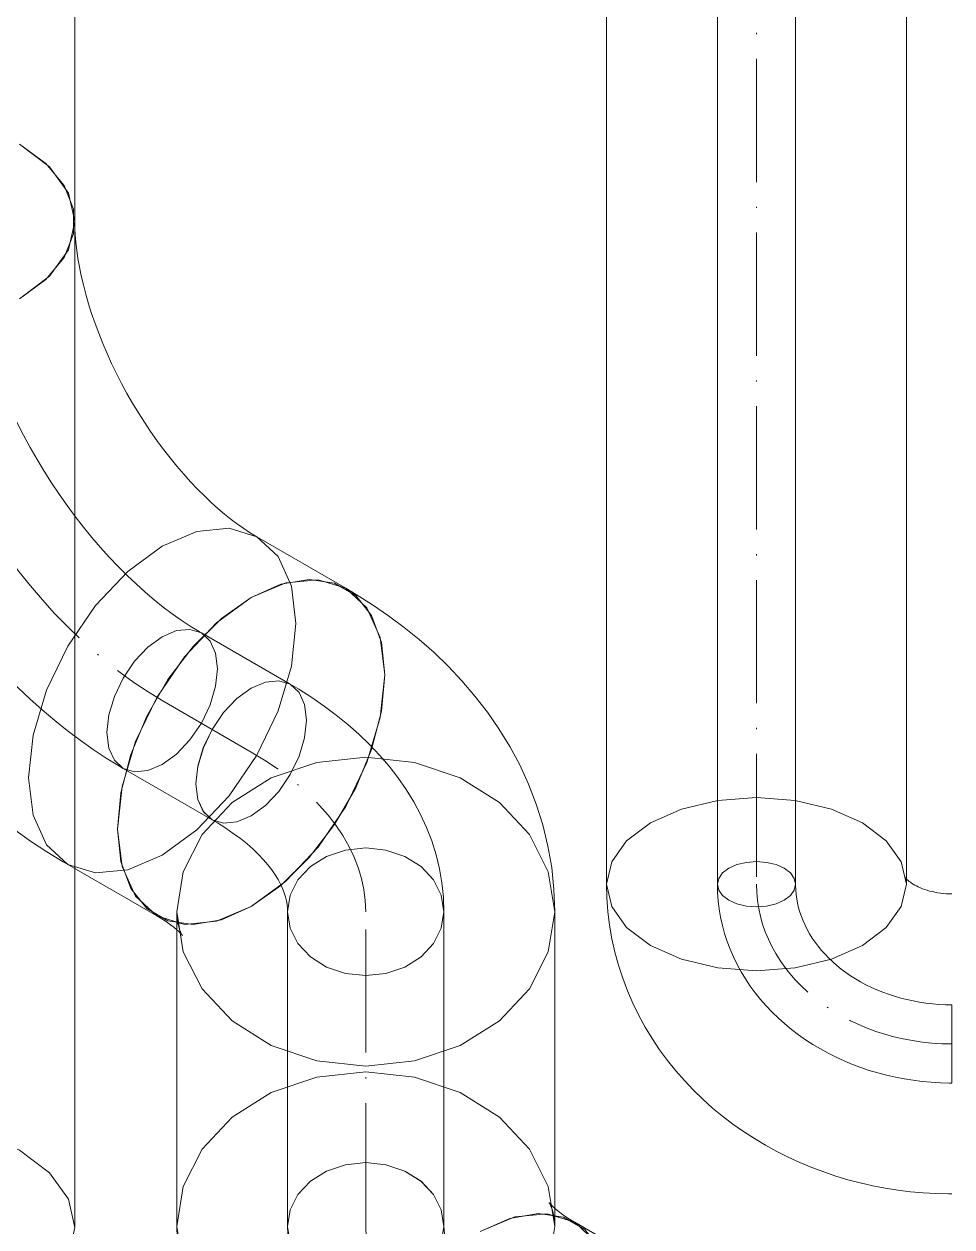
# Model space of a CAD drawing. Header units: millimetres. Extents: x -88595 to 880822, y -1054509 to -148035.
# Drawn here: x 424730.8 to 424806.2, y -355417.7 to -355320.1 of the extents above; entities that cross this region are included whole.
import ezdxf

# ---------------------------------------------------------------- set-up
doc = ezdxf.new("R2010")
doc.units = ezdxf.units.MM
doc.linetypes.add('$12$ADSK_Осевая', pattern=[14, 10, -2, 0, -2])
doc.linetypes.add('$13$ADSK_Осевая', pattern=[14, 10, -2, 0, -2])
for name, color, linetype, lineweight in [('Изоляция', 7, 'Continuous', 18), ('Трубопровод', 7, 'Continuous', 18), ('Трубопроводы', 7, 'Continuous', 18)]:
    doc.layers.add(name, color=color, linetype=linetype, lineweight=lineweight)

# ---------------------------------------------------------------- blocks, each defined once
blk = doc.blocks.new('$0$ADSK_МедьПайка_Отвод-гнутая труба - Отвод _гнутая труба_-V143-В_ОВ3_1')
at = {"layer": 'Трубопроводы', "color": 134, "true_color": 0x00a6a6}
for points in [[(-18387.451, 7377.864, 0), (-18386.442, 7378.623, 0), (-18385.808, 7379.507, 0), (-18385.591, 7380.456, 0), (-18385.808, 7381.405, 0), (-18386.442, 7382.289, 0), (-18387.451, 7383.049, 0), (-18388.766, 7383.631, 0), (-18390.298, 7383.997, 0), (-18391.941, 7384.122, 0), (-18393.585, 7383.997, 0), (-18395.116, 7383.631, 0), (-18396.432, 7383.049, 0)], [(-18396.432, 7383.049, 0), (-18397.441, 7382.289, 0), (-18398.075, 7381.405, 0), (-18398.291, 7380.456, 0), (-18398.075, 7379.507, 0), (-18397.441, 7378.623, 0), (-18396.432, 7377.864, 0), (-18395.116, 7377.281, 0), (-18393.585, 7376.915, 0), (-18391.941, 7376.79, 0), (-18390.298, 7376.915, 0), (-18388.766, 7377.281, 0), (-18387.451, 7377.864, 0)], [(-18398.291, 7380.456, 0), (-18398.27, 7379.193, 0), (-18398.206, 7377.92, 0), (-18398.099, 7376.637, 0), (-18397.952, 7375.346, 0), (-18397.765, 7374.048, 0), (-18397.538, 7372.744, 0), (-18397.272, 7371.436, 0), (-18396.968, 7370.125, 0), (-18396.626, 7368.813, 0), (-18396.248, 7367.501, 0), (-18395.833, 7366.19, 0), (-18395.383, 7364.881, 0), (-18394.899, 7363.578, 0), (-18394.381, 7362.28, 0), (-18393.829, 7360.99, 0), (-18393.246, 7359.709, 0), (-18392.63, 7358.439, 0), (-18391.985, 7357.18, 0), (-18391.309, 7355.936, 0), (-18390.605, 7354.707, 0), (-18389.872, 7353.495, 0), (-18389.113, 7352.301, 0), (-18388.327, 7351.128, 0), (-18387.516, 7349.976, 0), (-18386.681, 7348.847, 0), (-18385.822, 7347.742, 0), (-18384.941, 7346.664, 0), (-18384.039, 7345.612, 0), (-18383.116, 7344.59, 0), (-18382.174, 7343.598, 0), (-18381.213, 7342.637, 0), (-18380.234, 7341.709, 0), (-18379.239, 7340.815, 0), (-18378.228, 7339.957, 0), (-18377.201, 7339.135, 0), (-18376.16, 7338.352, 0), (-18375.106, 7337.608, 0), (-18374.039, 7336.904, 0), (-18372.959, 7336.242, 0), (-18372.666, 7336.071, 0)], [(-18385.591, 7380.456, 0), (-18385.577, 7379.625, 0), (-18385.534, 7378.766, 0), (-18385.461, 7377.882, 0), (-18385.357, 7376.975, 0), (-18385.223, 7376.047, 0), (-18385.058, 7375.101, 0), (-18384.862, 7374.138, 0), (-18384.636, 7373.161, 0), (-18384.379, 7372.173, 0), (-18384.091, 7371.175, 0), (-18383.773, 7370.17, 0), (-18383.425, 7369.159, 0), (-18383.049, 7368.146, 0), (-18382.644, 7367.132, 0), (-18382.211, 7366.119, 0), (-18381.751, 7365.11, 0), (-18381.265, 7364.106, 0), (-18380.754, 7363.11, 0), (-18380.219, 7362.124, 0), (-18379.66, 7361.15, 0), (-18379.079, 7360.189, 0), (-18378.478, 7359.244, 0), (-18377.857, 7358.316, 0), (-18377.217, 7357.407, 0), (-18376.561, 7356.52, 0), (-18375.889, 7355.656, 0), (-18375.204, 7354.816, 0), (-18374.505, 7354.003, 0), (-18373.796, 7353.217, 0), (-18373.078, 7352.461, 0), (-18372.352, 7351.735, 0), (-18371.621, 7351.042, 0), (-18370.886, 7350.382, 0), (-18370.149, 7349.756, 0), (-18369.412, 7349.166, 0), (-18368.677, 7348.613, 0), (-18367.947, 7348.097, 0), (-18367.223, 7347.62, 0), (-18366.507, 7347.181, 0), (-18366.316, 7347.07, 0)], [(-18369.491, 7336.386, 0), (-18368.329, 7337.233, 0), (-18367.246, 7338.377, 0), (-18366.316, 7339.737, 0), (-18365.602, 7341.223, 0), (-18365.154, 7342.733, 0), (-18365.001, 7344.163, 0), (-18365.154, 7345.416, 0), (-18365.602, 7346.408, 0), (-18366.316, 7347.07, 0), (-18367.246, 7347.357, 0), (-18368.329, 7347.25, 0), (-18369.491, 7346.755, 0)], [(-18369.491, 7346.755, 0), (-18370.653, 7345.908, 0), (-18371.736, 7344.764, 0), (-18372.666, 7343.404, 0), (-18373.379, 7341.918, 0), (-18373.828, 7340.408, 0), (-18373.981, 7338.978, 0), (-18373.828, 7337.725, 0), (-18373.379, 7336.733, 0), (-18372.666, 7336.071, 0), (-18371.736, 7335.784, 0), (-18370.653, 7335.891, 0), (-18369.491, 7336.386, 0)]]:
    blk.add_polyline3d(points, dxfattribs=at)
blk = doc.blocks.new('$0$ADSK_МедьПайка_Отвод-гнутая труба - Отвод _гнутая труба_-V163-В_ОВ3_1')
at = {"layer": 'Трубопроводы', "color": 190, "true_color": 0x8000ff}
for points in [[(-7990.439, -1086.142, 0), (-7990.547, -1085.667, 0), (-7990.864, -1085.225, 0), (-7991.369, -1084.846, 0), (-7992.027, -1084.554, 0), (-7992.792, -1084.371, 0), (-7993.614, -1084.309, 0), (-7994.436, -1084.371, 0), (-7995.202, -1084.554, 0), (-7995.859, -1084.846, 0), (-7996.364, -1085.225, 0), (-7996.681, -1085.667, 0), (-7996.789, -1086.142, 0)], [(-7996.789, -1086.142, 0), (-7996.773, -1086.816, 0), (-7996.723, -1087.488, 0), (-7996.641, -1088.157, 0), (-7996.526, -1088.822, 0), (-7996.379, -1089.482, 0), (-7996.2, -1090.134, 0), (-7995.991, -1090.779, 0), (-7995.75, -1091.413, 0), (-7995.48, -1092.037, 0), (-7995.18, -1092.649, 0), (-7994.853, -1093.249, 0), (-7994.497, -1093.834, 0), (-7994.115, -1094.405, 0), (-7993.708, -1094.961, 0), (-7993.275, -1095.5, 0), (-7992.818, -1096.022, 0), (-7992.339, -1096.526, 0), (-7991.837, -1097.013, 0), (-7991.315, -1097.48, 0), (-7990.772, -1097.928, 0), (-7990.21, -1098.356, 0), (-7989.63, -1098.764, 0), (-7989.033, -1099.151, 0), (-7988.419, -1099.516, 0), (-7987.791, -1099.861, 0), (-7987.148, -1100.183, 0), (-7986.491, -1100.484, 0), (-7985.823, -1100.762, 0), (-7985.143, -1101.017, 0), (-7984.452, -1101.249, 0), (-7983.752, -1101.458, 0), (-7983.044, -1101.644, 0), (-7982.329, -1101.806, 0), (-7981.607, -1101.944, 0), (-7980.88, -1102.059, 0), (-7980.149, -1102.15, 0), (-7979.414, -1102.217, 0), (-7978.677, -1102.259, 0), (-7977.938, -1102.278, 0), (-7977.739, -1102.279, 0)], [(-7996.789, -1086.142, 0), (-7996.681, -1086.616, 0), (-7996.364, -1087.058, 0), (-7995.859, -1087.438, 0), (-7995.202, -1087.729, 0), (-7994.436, -1087.912, 0), (-7993.614, -1087.975, 0), (-7992.792, -1087.912, 0), (-7992.027, -1087.729, 0), (-7991.369, -1087.438, 0), (-7990.864, -1087.058, 0), (-7990.547, -1086.616, 0), (-7990.439, -1086.142, 0)], [(-7977.739, -1095.929, 0), (-7978.27, -1095.92, 0), (-7978.8, -1095.894, 0), (-7979.328, -1095.851, 0), (-7979.854, -1095.79, 0), (-7980.375, -1095.713, 0), (-7980.891, -1095.619, 0), (-7981.401, -1095.508, 0), (-7981.904, -1095.381, 0), (-7982.399, -1095.238, 0), (-7982.885, -1095.079, 0), (-7983.362, -1094.905, 0), (-7983.828, -1094.717, 0), (-7984.282, -1094.514, 0), (-7984.725, -1094.298, 0), (-7985.154, -1094.068, 0), (-7985.57, -1093.825, 0), (-7985.972, -1093.571, 0), (-7986.358, -1093.305, 0), (-7986.729, -1093.029, 0), (-7987.084, -1092.742, 0), (-7987.422, -1092.446, 0), (-7987.743, -1092.142, 0), (-7988.047, -1091.829, 0), (-7988.334, -1091.509, 0), (-7988.602, -1091.182, 0), (-7988.852, -1090.85, 0), (-7989.084, -1090.512, 0), (-7989.297, -1090.17, 0), (-7989.492, -1089.824, 0), (-7989.669, -1089.474, 0), (-7989.827, -1089.121, 0), (-7989.967, -1088.765, 0), (-7990.088, -1088.408, 0), (-7990.191, -1088.049, 0), (-7990.277, -1087.689, 0), (-7990.344, -1087.327, 0), (-7990.393, -1086.965, 0), (-7990.425, -1086.603, 0), (-7990.438, -1086.24, 0), (-7990.439, -1086.142, 0)], [(-7977.739, -1101.696, 0), (-7977.739, -1101.133, 0), (-7977.739, -1100.432, 0), (-7977.739, -1099.641, 0), (-7977.739, -1098.812, 0), (-7977.739, -1098.004, 0), (-7977.739, -1097.271, 0), (-7977.739, -1096.662, 0), (-7977.739, -1096.22, 0), (-7977.739, -1095.974, 0), (-7977.739, -1095.942, 0), (-7977.739, -1096.125, 0), (-7977.739, -1096.511, 0)], [(-7977.739, -1096.511, 0), (-7977.739, -1097.074, 0), (-7977.739, -1097.775, 0), (-7977.739, -1098.567, 0), (-7977.739, -1099.395, 0), (-7977.739, -1100.203, 0), (-7977.739, -1100.937, 0), (-7977.739, -1101.545, 0), (-7977.739, -1101.987, 0), (-7977.739, -1102.233, 0), (-7977.739, -1102.265, 0), (-7977.739, -1102.082, 0), (-7977.739, -1101.696, 0)]]:
    blk.add_polyline3d(points, dxfattribs=at)
blk = doc.blocks.new('$0$ADSK_МедьПайка_Отвод-гнутая труба - Отвод _гнутая труба_-V167-В_ОВ3_1')
at = {"layer": 'Трубопроводы', "color": 134, "true_color": 0x00a6a6}
for points in [[(-8031.701, -1113.913, 0), (-8031.484, -1112.571, 0), (-8030.85, -1111.321, 0), (-8029.841, -1110.247, 0), (-8028.526, -1109.423, 0), (-8026.994, -1108.905, 0), (-8025.351, -1108.729, 0), (-8023.707, -1108.905, 0), (-8022.176, -1109.423, 0), (-8020.861, -1110.247, 0), (-8019.852, -1111.321, 0), (-8019.217, -1112.571, 0), (-8019.001, -1113.913, 0)], [(-8031.701, -1113.913, 0), (-8031.66, -1115.086, 0), (-8031.539, -1116.252, 0), (-8031.338, -1117.406, 0), (-8031.061, -1118.543, 0), (-8030.709, -1119.659, 0), (-8030.287, -1120.749, 0), (-8029.798, -1121.81, 0), (-8029.246, -1122.841, 0), (-8028.635, -1123.839, 0), (-8027.968, -1124.804, 0), (-8027.248, -1125.734, 0), (-8026.479, -1126.631, 0), (-8025.663, -1127.493, 0), (-8024.803, -1128.322, 0), (-8023.901, -1129.117, 0), (-8022.959, -1129.879, 0), (-8021.978, -1130.608, 0), (-8020.962, -1131.304, 0), (-8019.911, -1131.969, 0), (-8019.226, -1132.375, 0)], [(-8019.001, -1113.913, 0), (-8019.217, -1115.255, 0), (-8019.852, -1116.506, 0), (-8020.861, -1117.58, 0), (-8022.176, -1118.404, 0), (-8023.707, -1118.921, 0), (-8025.351, -1119.098, 0), (-8026.994, -1118.921, 0), (-8028.526, -1118.404, 0), (-8029.841, -1117.58, 0), (-8030.85, -1116.506, 0), (-8031.484, -1115.255, 0), (-8031.701, -1113.913, 0)], [(-8019.001, -1113.913, 0), (-8018.991, -1114.207, 0), (-8018.96, -1114.505, 0), (-8018.907, -1114.81, 0), (-8018.83, -1115.124, 0), (-8018.726, -1115.452, 0), (-8018.594, -1115.793, 0), (-8018.43, -1116.148, 0), (-8018.232, -1116.519, 0), (-8017.996, -1116.903, 0), (-8017.721, -1117.3, 0), (-8017.405, -1117.708, 0), (-8017.047, -1118.126, 0), (-8016.645, -1118.55, 0), (-8016.2, -1118.979, 0), (-8015.71, -1119.411, 0), (-8015.176, -1119.842, 0), (-8014.599, -1120.272, 0), (-8013.979, -1120.697, 0), (-8013.318, -1121.115, 0), (-8012.876, -1121.376, 0)], [(-8011.561, -1124.283, 0), (-8011.714, -1123.029, 0), (-8012.163, -1122.038, 0), (-8012.876, -1121.376, 0), (-8013.806, -1121.089, 0), (-8014.889, -1121.196, 0), (-8016.051, -1121.691, 0), (-8017.214, -1122.538, 0), (-8018.296, -1123.681, 0), (-8019.226, -1125.042, 0), (-8019.94, -1126.528, 0), (-8020.389, -1128.037, 0), (-8020.542, -1129.468, 0)], [(-8020.542, -1129.468, 0), (-8020.389, -1130.721, 0), (-8019.94, -1131.713, 0), (-8019.226, -1132.375, 0), (-8018.296, -1132.662, 0), (-8017.214, -1132.554, 0), (-8016.051, -1132.06, 0), (-8014.889, -1131.212, 0), (-8013.806, -1130.069, 0), (-8012.876, -1128.708, 0), (-8012.163, -1127.223, 0), (-8011.714, -1125.713, 0), (-8011.561, -1124.283, 0)]]:
    blk.add_polyline3d(points, dxfattribs=at)
blk = doc.blocks.new('$0$ADSK_МедьПайка_Отвод-гнутая труба - Отвод _гнутая труба_-V145-В_ОВ3_1')
at = {"layer": 'Трубопроводы', "color": 134, "true_color": 0x00a6a6}
for points in [[(-18534.24, 7950.869, 0), (-18533.135, 7951.482, 0), (-18532, 7952.063, 0), (-18530.836, 7952.612, 0), (-18529.645, 7953.13, 0), (-18528.427, 7953.617, 0), (-18527.184, 7954.072, 0), (-18525.918, 7954.496, 0), (-18524.631, 7954.888, 0), (-18523.324, 7955.248, 0), (-18521.998, 7955.577, 0), (-18520.655, 7955.873, 0), (-18519.298, 7956.138, 0), (-18517.926, 7956.37, 0), (-18516.543, 7956.57, 0), (-18515.15, 7956.738, 0), (-18513.749, 7956.873, 0), (-18512.341, 7956.975, 0), (-18510.929, 7957.045, 0), (-18509.513, 7957.082, 0), (-18508.097, 7957.087, 0), (-18506.681, 7957.058, 0), (-18505.268, 7956.997, 0), (-18503.858, 7956.904, 0), (-18502.455, 7956.777, 0), (-18501.06, 7956.619, 0), (-18499.674, 7956.427, 0), (-18498.299, 7956.204, 0), (-18496.938, 7955.948, 0), (-18495.591, 7955.66, 0), (-18494.261, 7955.34, 0), (-18492.948, 7954.988, 0), (-18491.655, 7954.605, 0), (-18490.383, 7954.19, 0), (-18489.134, 7953.743, 0), (-18487.91, 7953.265, 0), (-18486.711, 7952.755, 0), (-18485.539, 7952.214, 0), (-18484.396, 7951.642, 0), (-18483.283, 7951.037, 0), (-18482.988, 7950.869, 0)], [(-18526.575, 7942.777, 0), (-18526.728, 7944.208, 0), (-18527.176, 7945.717, 0), (-18527.89, 7947.203, 0), (-18528.82, 7948.564, 0), (-18529.903, 7949.707, 0), (-18531.065, 7950.554, 0), (-18532.227, 7951.049, 0), (-18533.31, 7951.156, 0), (-18534.24, 7950.869, 0), (-18534.953, 7950.207, 0), (-18535.402, 7949.216, 0), (-18535.555, 7947.962, 0)], [(-18481.673, 7947.962, 0), (-18481.826, 7949.216, 0), (-18482.275, 7950.207, 0), (-18482.988, 7950.869, 0), (-18483.918, 7951.156, 0), (-18485.001, 7951.049, 0), (-18486.163, 7950.554, 0), (-18487.326, 7949.707, 0), (-18488.408, 7948.564, 0), (-18489.338, 7947.203, 0), (-18490.052, 7945.717, 0), (-18490.501, 7944.208, 0), (-18490.654, 7942.777, 0)], [(-18535.555, 7947.962, 0), (-18535.402, 7946.532, 0), (-18534.953, 7945.022, 0), (-18534.24, 7943.537, 0), (-18533.31, 7942.176, 0), (-18532.227, 7941.033, 0), (-18531.065, 7940.185, 0), (-18529.903, 7939.691, 0), (-18528.82, 7939.583, 0), (-18527.89, 7939.87, 0), (-18527.176, 7940.532, 0), (-18526.728, 7941.524, 0), (-18526.575, 7942.777, 0)], [(-18490.654, 7942.777, 0), (-18490.501, 7941.524, 0), (-18490.052, 7940.532, 0), (-18489.338, 7939.87, 0), (-18488.408, 7939.583, 0), (-18487.326, 7939.691, 0), (-18486.163, 7940.185, 0), (-18485.001, 7941.033, 0), (-18483.918, 7942.176, 0), (-18482.988, 7943.537, 0), (-18482.275, 7945.022, 0), (-18481.826, 7946.532, 0), (-18481.673, 7947.962, 0)], [(-18527.89, 7939.87, 0), (-18527.163, 7940.274, 0), (-18526.397, 7940.666, 0), (-18525.595, 7941.044, 0), (-18524.758, 7941.408, 0), (-18523.887, 7941.756, 0), (-18522.985, 7942.086, 0), (-18522.054, 7942.398, 0), (-18521.094, 7942.69, 0), (-18520.11, 7942.962, 0), (-18519.102, 7943.211, 0), (-18518.072, 7943.439, 0), (-18517.023, 7943.643, 0), (-18515.957, 7943.824, 0), (-18514.877, 7943.98, 0), (-18513.783, 7944.111, 0), (-18512.679, 7944.218, 0), (-18511.567, 7944.299, 0), (-18510.449, 7944.354, 0), (-18509.327, 7944.383, 0), (-18508.204, 7944.387, 0), (-18507.082, 7944.365, 0), (-18505.962, 7944.316, 0), (-18504.848, 7944.242, 0), (-18503.742, 7944.143, 0), (-18502.645, 7944.018, 0), (-18501.561, 7943.868, 0), (-18500.491, 7943.694, 0), (-18499.437, 7943.496, 0), (-18498.402, 7943.275, 0), (-18497.388, 7943.031, 0), (-18496.397, 7942.766, 0), (-18495.431, 7942.479, 0), (-18494.492, 7942.172, 0), (-18493.581, 7941.847, 0), (-18492.702, 7941.504, 0), (-18491.856, 7941.144, 0), (-18491.044, 7940.769, 0), (-18490.268, 7940.381, 0), (-18489.531, 7939.98, 0), (-18489.338, 7939.87, 0)]]:
    blk.add_polyline3d(points, dxfattribs=at)
blk = doc.blocks.new('$0$ADSK_МедьПайка_Отвод-гнутая труба - Отвод _гнутая труба_-3264726-В_ОВ3_1')
at = {"layer": 'Трубопроводы', "color": 134, "true_color": 0x00a6a6}
for points in [[(1619.078, -9839.757, 0), (1619.231, -9838.327, 0), (1619.68, -9836.817, 0), (1620.393, -9835.331, 0), (1621.323, -9833.97, 0), (1622.406, -9832.827, 0), (1623.568, -9831.98, 0), (1624.73, -9831.485, 0), (1625.813, -9831.378, 0), (1626.743, -9831.665, 0), (1627.457, -9832.327, 0), (1627.905, -9833.318, 0), (1628.058, -9834.572, 0)], [(1639.218, -9850.126, 0), (1639.177, -9848.954, 0), (1639.056, -9847.788, 0), (1638.855, -9846.634, 0), (1638.578, -9845.496, 0), (1638.226, -9844.381, 0), (1637.804, -9843.291, 0), (1637.315, -9842.23, 0), (1636.763, -9841.199, 0), (1636.152, -9840.201, 0), (1635.484, -9839.236, 0), (1634.765, -9838.306, 0), (1633.996, -9837.409, 0), (1633.18, -9836.547, 0), (1632.319, -9835.718, 0), (1631.417, -9834.923, 0), (1630.475, -9834.161, 0), (1629.495, -9833.432, 0), (1628.479, -9832.735, 0), (1627.428, -9832.071, 0), (1626.743, -9831.665, 0)], [(1628.058, -9834.572, 0), (1627.905, -9836.002, 0), (1627.457, -9837.512, 0), (1626.743, -9838.998, 0), (1625.813, -9840.358, 0), (1624.73, -9841.502, 0), (1623.568, -9842.349, 0), (1622.406, -9842.843, 0), (1621.323, -9842.951, 0), (1620.393, -9842.664, 0), (1619.68, -9842.002, 0), (1619.231, -9841.01, 0), (1619.078, -9839.757, 0)], [(1626.518, -9850.126, 0), (1626.507, -9849.832, 0), (1626.476, -9849.535, 0), (1626.423, -9849.23, 0), (1626.346, -9848.915, 0), (1626.243, -9848.588, 0), (1626.111, -9848.247, 0), (1625.947, -9847.891, 0), (1625.749, -9847.521, 0), (1625.513, -9847.137, 0), (1625.238, -9846.74, 0), (1624.922, -9846.331, 0), (1624.564, -9845.914, 0), (1624.162, -9845.489, 0), (1623.716, -9845.06, 0), (1623.227, -9844.629, 0), (1622.693, -9844.197, 0), (1622.116, -9843.768, 0), (1621.496, -9843.343, 0), (1620.834, -9842.925, 0), (1620.393, -9842.664, 0)], [(1639.218, -9850.126, 0), (1639.001, -9848.784, 0), (1638.367, -9847.534, 0), (1637.358, -9846.46, 0), (1636.043, -9845.636, 0), (1634.511, -9845.118, 0), (1632.868, -9844.942, 0), (1631.224, -9845.118, 0), (1629.693, -9845.636, 0), (1628.377, -9846.46, 0), (1627.368, -9847.534, 0), (1626.734, -9848.784, 0), (1626.518, -9850.126, 0)], [(1626.518, -9850.126, 0), (1626.734, -9851.468, 0), (1627.368, -9852.719, 0), (1628.377, -9853.792, 0), (1629.693, -9854.616, 0), (1631.224, -9855.134, 0), (1632.868, -9855.311, 0), (1634.511, -9855.134, 0), (1636.043, -9854.616, 0), (1637.358, -9853.792, 0), (1638.367, -9852.719, 0), (1639.001, -9851.468, 0), (1639.218, -9850.126, 0)]]:
    blk.add_polyline3d(points, dxfattribs=at)

msp = doc.modelspace()

# ---------------------------------------------------------------- linework, layer by layer
at = {"layer": 'Изоляция', "color": 134, "true_color": 0x00a6a6}
for p, q in [((424734.972, -355417.791), (424734.972, -352461.107)), ((424756.972, -355365.905), (424749.748, -355361.734)), ((424734.398, -355388.321), (424741.622, -355392.491)), ((424743.246, -355392.16), (424743.246, -355417.7)), ((424773.946, -355417.7), (424773.946, -355392.16)), ((425089.316, -355598.509), (424775.571, -355417.368))]:
    msp.add_line(p, q, dxfattribs=at)
at = {"layer": 'Изоляция', "color": 190, "true_color": 0x8000ff}
for p, q in [((424778.158, -352474.738), (424778.158, -355389.928)), ((424802.508, -355389.928), (424802.508, -352474.738))]:
    msp.add_line(p, q, dxfattribs=at)
at = {"layer": 'Изоляция', "color": 134, "true_color": 0x00a6a6}
for points in [[(424730.476, -355342.408, 0), (424732.621, -355340.856, 0), (424734.112, -355339.067, 0), (424734.876, -355337.132, 0), (424734.876, -355335.148, 0), (424734.11, -355333.213, 0), (424732.619, -355331.426, 0), (424730.476, -355329.875, 0)], [(424730.476, -355329.875, 0), (424732.916, -355331.71, 0), (424734.449, -355333.848, 0), (424734.972, -355336.142, 0), (424734.449, -355338.435, 0), (424732.916, -355340.573, 0), (424730.476, -355342.408, 0)], [(424734.972, -355336.142, 0), (424734.981, -355336.667, 0), (424735.01, -355337.232, 0), (424735.06, -355337.834, 0), (424735.132, -355338.469, 0), (424735.229, -355339.134, 0), (424735.349, -355339.827, 0), (424735.495, -355340.545, 0), (424735.667, -355341.285, 0), (424735.865, -355342.044, 0), (424736.088, -355342.819, 0), (424736.337, -355343.607, 0), (424736.612, -355344.407, 0), (424736.913, -355345.215, 0), (424737.237, -355346.028, 0), (424737.586, -355346.844, 0), (424737.958, -355347.66, 0), (424738.353, -355348.475, 0), (424738.768, -355349.285, 0), (424739.205, -355350.088, 0), (424739.66, -355350.883, 0), (424740.133, -355351.665, 0), (424740.622, -355352.435, 0), (424741.127, -355353.188, 0), (424741.645, -355353.924, 0), (424742.174, -355354.64, 0), (424742.714, -355355.334, 0), (424743.261, -355356.004, 0), (424743.815, -355356.649, 0), (424744.372, -355357.267, 0), (424744.932, -355357.856, 0), (424745.491, -355358.415, 0), (424746.047, -355358.942, 0), (424746.597, -355359.437, 0), (424747.14, -355359.897, 0), (424747.672, -355360.323, 0), (424748.189, -355360.713, 0), (424748.69, -355361.066, 0), (424749.171, -355361.384, 0), (424749.629, -355361.664, 0), (424749.748, -355361.734, 0)], [(424752.927, -355368.761, 0), (424752.557, -355365.73, 0), (424751.473, -355363.334, 0), (424749.748, -355361.734, 0), (424747.5, -355361.04, 0), (424744.882, -355361.299, 0), (424742.073, -355362.494, 0)], [(424742.073, -355362.494, 0), (424744.882, -355361.299, 0), (424747.5, -355361.04, 0), (424749.748, -355361.734, 0), (424751.473, -355363.334, 0), (424752.557, -355365.73, 0), (424752.927, -355368.761, 0)], [(424742.073, -355362.494, 0), (424739.264, -355364.543, 0), (424736.646, -355367.306, 0), (424734.398, -355370.596, 0), (424732.673, -355374.188, 0), (424731.589, -355377.836, 0), (424731.219, -355381.294, 0)], [(424731.219, -355381.294, 0), (424731.589, -355377.836, 0), (424732.673, -355374.188, 0), (424734.398, -355370.596, 0), (424736.646, -355367.306, 0), (424739.264, -355364.543, 0), (424742.073, -355362.494, 0)], [(424749.297, -355366.665, 0), (424751.713, -355365.584, 0), (424754.008, -355365.187, 0), (424756.066, -355365.493, 0), (424757.784, -355366.485, 0), (424759.077, -355368.115, 0), (424759.879, -355370.301, 0), (424760.151, -355372.931, 0)], [(424760.151, -355372.931, 0), (424759.781, -355369.901, 0), (424758.697, -355367.504, 0), (424756.972, -355365.905, 0), (424754.724, -355365.211, 0), (424752.106, -355365.47, 0), (424749.297, -355366.665, 0)], [(424773.946, -355392.16, 0), (424773.884, -355390.365, 0), (424773.699, -355388.584, 0), (424773.394, -355386.827, 0), (424772.974, -355385.107, 0), (424772.447, -355383.433, 0), (424771.819, -355381.812, 0), (424771.1, -355380.251, 0), (424770.297, -355378.752, 0), (424769.42, -355377.319, 0), (424768.474, -355375.952, 0), (424767.469, -355374.652, 0), (424766.408, -355373.416, 0), (424765.299, -355372.243, 0), (424764.145, -355371.131, 0), (424762.951, -355370.079, 0), (424761.719, -355369.082, 0), (424760.454, -355368.141, 0), (424759.156, -355367.251, 0), (424757.829, -355366.412, 0), (424756.972, -355365.905, 0)], [(424749.297, -355366.665, 0), (424746.488, -355368.714, 0), (424743.87, -355371.477, 0), (424741.622, -355374.767, 0), (424739.897, -355378.358, 0), (424738.813, -355382.007, 0), (424738.443, -355385.465, 0)], [(424738.443, -355385.465, 0), (424738.715, -355382.517, 0), (424739.519, -355379.404, 0), (424740.812, -355376.28, 0), (424742.531, -355373.304, 0), (424744.589, -355370.623, 0), (424746.883, -355368.372, 0), (424749.297, -355366.665, 0)], [(424742.073, -355387.56, 0), (424744.882, -355385.511, 0), (424747.5, -355382.748, 0), (424749.748, -355379.458, 0), (424751.473, -355375.867, 0), (424752.557, -355372.218, 0), (424752.927, -355368.761, 0)], [(424752.927, -355368.761, 0), (424752.557, -355372.218, 0), (424751.473, -355375.867, 0), (424749.748, -355379.458, 0), (424747.5, -355382.748, 0), (424744.882, -355385.511, 0), (424742.073, -355387.56, 0)], [(424749.297, -355391.731, 0), (424752.106, -355389.682, 0), (424754.724, -355386.919, 0), (424756.972, -355383.629, 0), (424758.697, -355380.038, 0), (424759.781, -355376.389, 0), (424760.151, -355372.931, 0)], [(424760.151, -355372.931, 0), (424759.879, -355375.879, 0), (424759.075, -355378.992, 0), (424757.782, -355382.116, 0), (424756.063, -355385.092, 0), (424754.005, -355387.773, 0), (424751.711, -355390.024, 0), (424749.297, -355391.731, 0)], [(424743.246, -355392.16, 0), (424743.769, -355388.916, 0), (424745.303, -355385.893, 0), (424747.742, -355383.298, 0), (424750.921, -355381.306, 0), (424754.624, -355380.054, 0), (424758.596, -355379.627, 0)], [(424758.596, -355379.627, 0), (424754.624, -355380.054, 0), (424750.921, -355381.306, 0), (424747.742, -355383.298, 0), (424745.303, -355385.893, 0), (424743.769, -355388.916, 0), (424743.246, -355392.16, 0)], [(424758.596, -355379.627, 0), (424762.569, -355380.054, 0), (424766.271, -355381.306, 0), (424769.45, -355383.298, 0), (424771.89, -355385.893, 0), (424773.423, -355388.916, 0), (424773.946, -355392.16, 0)], [(424773.946, -355392.16, 0), (424773.423, -355388.916, 0), (424771.89, -355385.893, 0), (424769.45, -355383.298, 0), (424766.271, -355381.306, 0), (424762.569, -355380.054, 0), (424758.596, -355379.627, 0)], [(424731.219, -355381.294, 0), (424731.589, -355384.324, 0), (424732.673, -355386.721, 0), (424734.398, -355388.321, 0), (424736.646, -355389.015, 0), (424739.264, -355388.755, 0), (424742.073, -355387.56, 0)], [(424742.073, -355387.56, 0), (424739.264, -355388.755, 0), (424736.646, -355389.015, 0), (424734.398, -355388.321, 0), (424732.673, -355386.721, 0), (424731.589, -355384.324, 0), (424731.219, -355381.294, 0)], [(424730.1, -355385.518, 0), (424731.384, -355386.424, 0), (424732.695, -355387.288, 0), (424734.032, -355388.107, 0), (424734.398, -355388.321, 0)], [(424738.443, -355385.465, 0), (424738.813, -355388.495, 0), (424739.897, -355390.892, 0), (424741.622, -355392.491, 0), (424743.87, -355393.185, 0), (424746.488, -355392.926, 0), (424749.297, -355391.731, 0)], [(424749.297, -355391.731, 0), (424746.881, -355392.812, 0), (424744.586, -355393.209, 0), (424742.528, -355392.903, 0), (424740.81, -355391.911, 0), (424739.517, -355390.281, 0), (424738.715, -355388.095, 0), (424738.443, -355385.465, 0)], [(424758.596, -355404.693, 0), (424754.624, -355404.266, 0), (424750.921, -355403.014, 0), (424747.742, -355401.022, 0), (424745.303, -355398.426, 0), (424743.769, -355395.404, 0), (424743.246, -355392.16, 0)], [(424743.246, -355392.16, 0), (424743.258, -355392.488, 0), (424743.291, -355392.806, 0), (424743.342, -355393.104, 0), (424743.408, -355393.372, 0), (424743.48, -355393.603, 0), (424743.554, -355393.793, 0), (424743.62, -355393.937, 0), (424743.672, -355394.035, 0), (424743.702, -355394.086, 0), (424743.708, -355394.094, 0)], [(424743.246, -355392.16, 0), (424743.769, -355395.404, 0), (424745.303, -355398.426, 0), (424747.742, -355401.022, 0), (424750.921, -355403.014, 0), (424754.624, -355404.266, 0), (424758.596, -355404.693, 0)], [(424773.946, -355392.16, 0), (424773.423, -355395.404, 0), (424771.89, -355398.426, 0), (424769.45, -355401.022, 0), (424766.271, -355403.014, 0), (424762.569, -355404.266, 0), (424758.596, -355404.693, 0)], [(424758.596, -355404.693, 0), (424762.569, -355404.266, 0), (424766.271, -355403.014, 0), (424769.45, -355401.022, 0), (424771.89, -355398.426, 0), (424773.423, -355395.404, 0), (424773.946, -355392.16, 0)], [(424743.708, -355394.094, 0), (424743.692, -355394.072, 0), (424743.64, -355394.009, 0), (424743.548, -355393.909, 0), (424743.413, -355393.775, 0), (424743.233, -355393.611, 0), (424743.007, -355393.422, 0), (424742.734, -355393.213, 0), (424742.414, -355392.986, 0), (424742.046, -355392.746, 0), (424741.632, -355392.497, 0), (424741.622, -355392.491, 0)], [(424758.596, -355405.167, 0), (424754.624, -355405.594, 0), (424750.921, -355406.846, 0), (424747.742, -355408.838, 0), (424745.303, -355411.433, 0), (424743.769, -355414.456, 0), (424743.246, -355417.7, 0)], [(424743.246, -355417.7, 0), (424743.769, -355414.456, 0), (424745.303, -355411.433, 0), (424747.742, -355408.838, 0), (424750.921, -355406.846, 0), (424754.624, -355405.594, 0), (424758.596, -355405.167, 0)], [(424773.946, -355417.7, 0), (424773.423, -355414.456, 0), (424771.89, -355411.433, 0), (424769.45, -355408.838, 0), (424766.271, -355406.846, 0), (424762.569, -355405.594, 0), (424758.596, -355405.167, 0)], [(424758.596, -355405.167, 0), (424762.569, -355405.594, 0), (424766.271, -355406.846, 0), (424769.45, -355408.838, 0), (424771.89, -355411.433, 0), (424773.423, -355414.456, 0), (424773.946, -355417.7, 0)], [(424719.622, -355408.929, 0), (424723.595, -355409.231, 0), (424727.297, -355410.116, 0), (424730.476, -355411.525, 0), (424732.916, -355413.36, 0), (424734.449, -355415.497, 0), (424734.972, -355417.791, 0)], [(424730.476, -355424.058, 0), (424732.916, -355422.222, 0), (424734.449, -355420.085, 0), (424734.972, -355417.791, 0), (424734.449, -355415.497, 0), (424732.916, -355413.36, 0), (424730.476, -355411.525, 0)], [(424773.485, -355415.766, 0), (424773.501, -355415.788, 0), (424773.553, -355415.85, 0), (424773.645, -355415.951, 0), (424773.78, -355416.085, 0), (424773.96, -355416.249, 0), (424774.186, -355416.437, 0), (424774.459, -355416.647, 0), (424774.779, -355416.874, 0), (424775.147, -355417.113, 0), (424775.56, -355417.362, 0), (424775.571, -355417.368, 0)], [(424773.946, -355417.7, 0), (424773.935, -355417.371, 0), (424773.902, -355417.054, 0), (424773.851, -355416.756, 0), (424773.785, -355416.488, 0), (424773.713, -355416.257, 0), (424773.639, -355416.067, 0), (424773.573, -355415.922, 0), (424773.521, -355415.825, 0), (424773.49, -355415.774, 0), (424773.485, -355415.766, 0)], [(424778.75, -355424.395, 0), (424778.477, -355421.762, 0), (424777.674, -355419.576, 0), (424776.38, -355417.947, 0), (424774.662, -355416.955, 0), (424772.604, -355416.651, 0), (424770.31, -355417.049, 0), (424767.896, -355418.129, 0)], [(424767.896, -355418.129, 0), (424770.705, -355416.934, 0), (424773.323, -355416.674, 0), (424775.571, -355417.368, 0), (424777.296, -355418.968, 0), (424778.38, -355421.365, 0), (424778.75, -355424.395, 0)], [(424743.246, -355417.7, 0), (424743.769, -355420.944, 0), (424745.303, -355423.967, 0), (424747.742, -355426.562, 0), (424750.921, -355428.554, 0), (424754.624, -355429.806, 0), (424758.596, -355430.233, 0)], [(424743.246, -355417.7, 0), (424743.309, -355419.494, 0), (424743.494, -355421.276, 0), (424743.799, -355423.032, 0), (424744.219, -355424.753, 0), (424744.746, -355426.427, 0), (424745.374, -355428.048, 0), (424746.093, -355429.609, 0), (424746.895, -355431.108, 0), (424747.773, -355432.541, 0), (424748.718, -355433.907, 0), (424749.724, -355435.208, 0), (424750.785, -355436.444, 0), (424751.894, -355437.617, 0), (424753.048, -355438.729, 0), (424754.242, -355439.781, 0), (424755.474, -355440.777, 0), (424756.739, -355441.719, 0), (424758.037, -355442.608, 0), (424759.364, -355443.448, 0), (424760.221, -355443.955, 0)], [(424758.596, -355430.233, 0), (424754.624, -355429.806, 0), (424750.921, -355428.554, 0), (424747.742, -355426.562, 0), (424745.303, -355423.967, 0), (424743.769, -355420.944, 0), (424743.246, -355417.7, 0)], [(424758.596, -355430.233, 0), (424762.569, -355429.806, 0), (424766.271, -355428.554, 0), (424769.45, -355426.562, 0), (424771.89, -355423.967, 0), (424773.423, -355420.944, 0), (424773.946, -355417.7, 0)], [(424773.946, -355417.7, 0), (424773.423, -355420.944, 0), (424771.89, -355423.967, 0), (424769.45, -355426.562, 0), (424766.271, -355428.554, 0), (424762.569, -355429.806, 0), (424758.596, -355430.233, 0)]]:
    msp.add_polyline3d(points, dxfattribs=at)
at = {"layer": 'Изоляция', "color": 190, "true_color": 0x8000ff}
for points in [[(424790.333, -355382.899, 0), (424787.182, -355383.139, 0), (424784.246, -355383.841, 0), (424781.724, -355384.958, 0), (424779.789, -355386.414, 0), (424778.573, -355388.109, 0), (424778.158, -355389.928, 0)], [(424778.158, -355389.928, 0), (424778.573, -355388.109, 0), (424779.789, -355386.414, 0), (424781.724, -355384.958, 0), (424784.246, -355383.841, 0), (424787.182, -355383.139, 0), (424790.333, -355382.899, 0)], [(424802.508, -355389.928, 0), (424802.093, -355388.109, 0), (424800.877, -355386.414, 0), (424798.942, -355384.958, 0), (424796.421, -355383.841, 0), (424793.484, -355383.139, 0), (424790.333, -355382.899, 0)], [(424790.333, -355382.899, 0), (424793.484, -355383.139, 0), (424796.421, -355383.841, 0), (424798.942, -355384.958, 0), (424800.877, -355386.414, 0), (424802.093, -355388.109, 0), (424802.508, -355389.928, 0)], [(424806.208, -355390.715, 0), (424805.971, -355390.711, 0), (424805.735, -355390.7, 0), (424805.501, -355390.681, 0), (424805.269, -355390.654, 0), (424805.042, -355390.62, 0), (424804.82, -355390.58, 0), (424804.604, -355390.533, 0), (424804.394, -355390.48, 0), (424804.192, -355390.421, 0), (424803.999, -355390.358, 0), (424803.815, -355390.291, 0), (424803.64, -355390.221, 0), (424803.476, -355390.148, 0), (424803.323, -355390.073, 0), (424803.182, -355389.997, 0), (424803.052, -355389.921, 0), (424802.934, -355389.847, 0), (424802.829, -355389.774, 0), (424802.736, -355389.705, 0), (424802.655, -355389.64, 0), (424802.586, -355389.579, 0), (424802.528, -355389.525, 0), (424802.482, -355389.477, 0), (424802.446, -355389.437, 0), (424802.42, -355389.406, 0), (424802.403, -355389.383, 0), (424802.394, -355389.37, 0), (424802.392, -355389.367, 0)], [(424802.392, -355389.367, 0), (424802.395, -355389.372, 0), (424802.402, -355389.387, 0), (424802.414, -355389.412, 0), (424802.428, -355389.447, 0), (424802.443, -355389.491, 0), (424802.459, -355389.543, 0), (424802.474, -355389.603, 0), (424802.486, -355389.669, 0), (424802.497, -355389.74, 0), (424802.504, -355389.815, 0), (424802.508, -355389.892, 0), (424802.508, -355389.928, 0)], [(424778.158, -355389.928, 0), (424778.185, -355391.043, 0), (424778.267, -355392.154, 0), (424778.403, -355393.259, 0), (424778.592, -355394.354, 0), (424778.833, -355395.437, 0), (424779.126, -355396.505, 0), (424779.468, -355397.555, 0), (424779.858, -355398.584, 0), (424780.294, -355399.592, 0), (424780.775, -355400.574, 0), (424781.298, -355401.531, 0), (424781.861, -355402.459, 0), (424782.463, -355403.359, 0), (424783.101, -355404.228, 0), (424783.774, -355405.066, 0), (424784.478, -355405.873, 0), (424785.214, -355406.646, 0), (424785.977, -355407.386, 0), (424786.768, -355408.093, 0), (424787.583, -355408.766, 0), (424788.422, -355409.405, 0), (424789.282, -355410.01, 0), (424790.162, -355410.58, 0), (424791.061, -355411.116, 0), (424791.978, -355411.618, 0), (424792.91, -355412.086, 0), (424793.857, -355412.519, 0), (424794.817, -355412.918, 0), (424795.789, -355413.283, 0), (424796.772, -355413.614, 0), (424797.765, -355413.91, 0), (424798.766, -355414.173, 0), (424799.775, -355414.402, 0), (424800.791, -355414.597, 0), (424801.812, -355414.758, 0), (424802.837, -355414.885, 0), (424803.866, -355414.978, 0), (424804.897, -355415.038, 0), (424805.929, -355415.064, 0), (424806.208, -355415.065, 0)], [(424778.158, -355389.928, 0), (424778.573, -355391.748, 0), (424779.789, -355393.443, 0), (424781.724, -355394.899, 0), (424784.246, -355396.016, 0), (424787.182, -355396.718, 0), (424790.333, -355396.958, 0)], [(424790.333, -355396.958, 0), (424787.182, -355396.718, 0), (424784.246, -355396.016, 0), (424781.724, -355394.899, 0), (424779.789, -355393.443, 0), (424778.573, -355391.748, 0), (424778.158, -355389.928, 0)], [(424790.333, -355396.958, 0), (424793.484, -355396.718, 0), (424796.421, -355396.016, 0), (424798.942, -355394.899, 0), (424800.877, -355393.443, 0), (424802.093, -355391.748, 0), (424802.508, -355389.928, 0)], [(424802.508, -355389.928, 0), (424802.093, -355391.748, 0), (424800.877, -355393.443, 0), (424798.942, -355394.899, 0), (424796.421, -355396.016, 0), (424793.484, -355396.718, 0), (424790.333, -355396.958, 0)]]:
    msp.add_polyline3d(points, dxfattribs=at)
at = {"layer": 'Трубопровод', "color": 190, "true_color": 0x8000ff}
for p, q in [((424787.158, -352474.738), (424787.158, -355389.928)), ((424793.508, -355389.928), (424793.508, -352474.738))]:
    msp.add_line(p, q, dxfattribs=at)
at = {"layer": 'Трубопровод', "color": 190, "linetype": '$12$ADSK_Осевая', "true_color": 0x8000ff}
msp.add_line((424790.333, -352474.738), (424790.333, -355389.928), dxfattribs=at)
msp.add_line((424790.333, -352474.738), (424790.333, -355389.928), dxfattribs=at)
at = {"layer": 'Трубопровод', "color": 134, "true_color": 0x00a6a6}
for p, q in [((424752.472, -355373.699), (424745.248, -355369.528)), ((424738.898, -355380.526), (424746.122, -355384.697)), ((424752.246, -355392.16), (424752.246, -355417.7)), ((424764.946, -355417.7), (424764.946, -355392.16))]:
    msp.add_line(p, q, dxfattribs=at)
at = {"layer": 'Трубопровод', "color": 134, "linetype": '$12$ADSK_Осевая', "true_color": 0x00a6a6}
for p, q in [((424742.073, -355375.027), (424749.297, -355379.198)), ((424742.073, -355375.027), (424749.297, -355379.198)), ((424758.596, -355417.7), (424758.596, -355392.16)), ((424758.596, -355417.7), (424758.596, -355392.16))]:
    msp.add_line(p, q, dxfattribs=at)
at = {"layer": 'Трубопровод', "color": 134, "true_color": 0x00a6a6}
for points in [[(424737.583, -355377.62, 0), (424737.736, -355376.189, 0), (424738.184, -355374.68, 0), (424738.898, -355373.194, 0), (424739.828, -355371.833, 0), (424740.911, -355370.69, 0), (424742.073, -355369.842, 0)], [(424742.073, -355369.842, 0), (424743.235, -355369.348, 0), (424744.318, -355369.241, 0), (424745.248, -355369.528, 0), (424745.962, -355370.19, 0), (424746.41, -355371.181, 0), (424746.563, -355372.435, 0)], [(424746.563, -355372.435, 0), (424746.41, -355373.865, 0), (424745.962, -355375.375, 0), (424745.248, -355376.86, 0), (424744.318, -355378.221, 0), (424743.235, -355379.364, 0), (424742.073, -355380.212, 0)], [(424753.787, -355376.606, 0), (424753.634, -355375.352, 0), (424753.186, -355374.361, 0), (424752.472, -355373.699, 0), (424751.542, -355373.412, 0), (424750.459, -355373.519, 0), (424749.297, -355374.013, 0)], [(424749.297, -355374.013, 0), (424748.135, -355374.861, 0), (424747.052, -355376.004, 0), (424746.122, -355377.365, 0), (424745.408, -355378.851, 0), (424744.96, -355380.36, 0), (424744.807, -355381.79, 0)], [(424749.297, -355384.383, 0), (424750.459, -355383.535, 0), (424751.542, -355382.392, 0), (424752.472, -355381.031, 0), (424753.186, -355379.545, 0), (424753.634, -355378.036, 0), (424753.787, -355376.606, 0)], [(424742.073, -355380.212, 0), (424740.911, -355380.706, 0), (424739.828, -355380.814, 0), (424738.898, -355380.526, 0), (424738.184, -355379.865, 0), (424737.736, -355378.873, 0), (424737.583, -355377.62, 0)], [(424744.807, -355381.79, 0), (424744.96, -355383.044, 0), (424745.408, -355384.035, 0), (424746.122, -355384.697, 0), (424747.052, -355384.984, 0), (424748.135, -355384.877, 0), (424749.297, -355384.383, 0)], [(424752.246, -355392.16, 0), (424752.463, -355390.818, 0), (424753.097, -355389.568, 0), (424754.106, -355388.494, 0), (424755.421, -355387.67, 0), (424756.953, -355387.152, 0), (424758.596, -355386.975, 0)], [(424758.596, -355386.975, 0), (424760.24, -355387.152, 0), (424761.771, -355387.67, 0), (424763.087, -355388.494, 0), (424764.096, -355389.568, 0), (424764.73, -355390.818, 0), (424764.946, -355392.16, 0)], [(424758.596, -355397.345, 0), (424756.953, -355397.168, 0), (424755.421, -355396.65, 0), (424754.106, -355395.826, 0), (424753.097, -355394.752, 0), (424752.463, -355393.502, 0), (424752.246, -355392.16, 0)], [(424764.946, -355392.16, 0), (424764.73, -355393.502, 0), (424764.096, -355394.752, 0), (424763.087, -355395.826, 0), (424761.771, -355396.65, 0), (424760.24, -355397.168, 0), (424758.596, -355397.345, 0)], [(424758.596, -355412.515, 0), (424756.953, -355412.692, 0), (424755.421, -355413.21, 0), (424754.106, -355414.034, 0), (424753.097, -355415.108, 0), (424752.463, -355416.358, 0), (424752.246, -355417.7, 0)], [(424764.946, -355417.7, 0), (424764.73, -355416.358, 0), (424764.096, -355415.108, 0), (424763.087, -355414.034, 0), (424761.771, -355413.21, 0), (424760.24, -355412.692, 0), (424758.596, -355412.515, 0)], [(424752.246, -355417.7, 0), (424752.463, -355419.042, 0), (424753.097, -355420.292, 0), (424754.106, -355421.366, 0), (424755.421, -355422.19, 0), (424756.953, -355422.708, 0), (424758.596, -355422.885, 0)], [(424758.596, -355422.885, 0), (424760.24, -355422.708, 0), (424761.771, -355422.19, 0), (424763.087, -355421.366, 0), (424764.096, -355420.292, 0), (424764.73, -355419.042, 0), (424764.946, -355417.7, 0)]]:
    msp.add_polyline3d(points, dxfattribs=at)
at = {"layer": 'Трубопровод', "color": 190, "true_color": 0x8000ff}
for points in [[(424788.088, -355388.632, 0), (424788.746, -355388.341, 0), (424789.511, -355388.158, 0), (424790.333, -355388.095, 0), (424791.155, -355388.158, 0), (424791.921, -355388.341, 0), (424792.578, -355388.632, 0)], [(424788.088, -355391.224, 0), (424787.583, -355390.845, 0), (424787.266, -355390.403, 0), (424787.158, -355389.928, 0), (424787.266, -355389.454, 0), (424787.583, -355389.012, 0), (424788.088, -355388.632, 0)], [(424792.578, -355388.632, 0), (424793.083, -355389.012, 0), (424793.4, -355389.454, 0), (424793.508, -355389.928, 0), (424793.4, -355390.403, 0), (424793.083, -355390.845, 0), (424792.578, -355391.224, 0)], [(424792.578, -355391.224, 0), (424791.921, -355391.516, 0), (424791.155, -355391.699, 0), (424790.333, -355391.761, 0), (424789.511, -355391.699, 0), (424788.746, -355391.516, 0), (424788.088, -355391.224, 0)]]:
    msp.add_polyline3d(points, dxfattribs=at)
at = {"layer": 'Трубопроводы', "color": 134, "linetype": '$13$ADSK_Осевая', "true_color": 0x00a6a6}
for centre, major_axis, start_param, end_param in [((424742.073, -355349.103), (-15.875, 27.496), 0.785398, 2.356194), ((424726.846, -355392.16), (-31.75, 0), 3.141593, 3.926991), ((424790.346, -355417.7), (31.75, 0), 3.141593, 3.926991)]:
    msp.add_ellipse(centre, major_axis=major_axis, ratio=0.57735, start_param=start_param, end_param=end_param, dxfattribs=at)
at = {"layer": 'Трубопроводы', "color": 190, "linetype": '$13$ADSK_Осевая', "true_color": 0x8000ff}
msp.add_ellipse((424806.208, -355389.928), major_axis=(15.875, 0), ratio=0.816497, start_param=3.141593, end_param=4.712389, dxfattribs=at)

# ---------------------------------------------------------------- block references
at = {"layer": 'Трубопроводы', "color": 134, "true_color": 0x00a6a6}
for name, p in [('$0$ADSK_МедьПайка_Отвод-гнутая труба - Отвод _гнутая труба_-V143-В_ОВ3_1', (443111.564, -362716.598)), ('$0$ADSK_МедьПайка_Отвод-гнутая труба - Отвод _гнутая труба_-3264726-В_ОВ3_1', (423125.729, -345542.034)), ('$0$ADSK_МедьПайка_Отвод-гнутая труба - Отвод _гнутая труба_-V167-В_ОВ3_1', (432783.947, -354303.786))]:
    msp.add_blockref(name, p, dxfattribs=at)
at = {"layer": 'Трубопроводы', "color": 190, "true_color": 0x8000ff}
msp.add_blockref('$0$ADSK_МедьПайка_Отвод-гнутая труба - Отвод _гнутая труба_-V163-В_ОВ3_1', (432783.947, -354303.786), dxfattribs=at)
at = {"layer": 'Трубопроводы', "color": 134, "true_color": 0x00a6a6, "rotation": 120}
msp.add_blockref('$0$ADSK_МедьПайка_Отвод-гнутая труба - Отвод _гнутая труба_-V145-В_ОВ3_1', (422357.433, -335435.619), dxfattribs=at)

doc.saveas('drawing.dxf')
